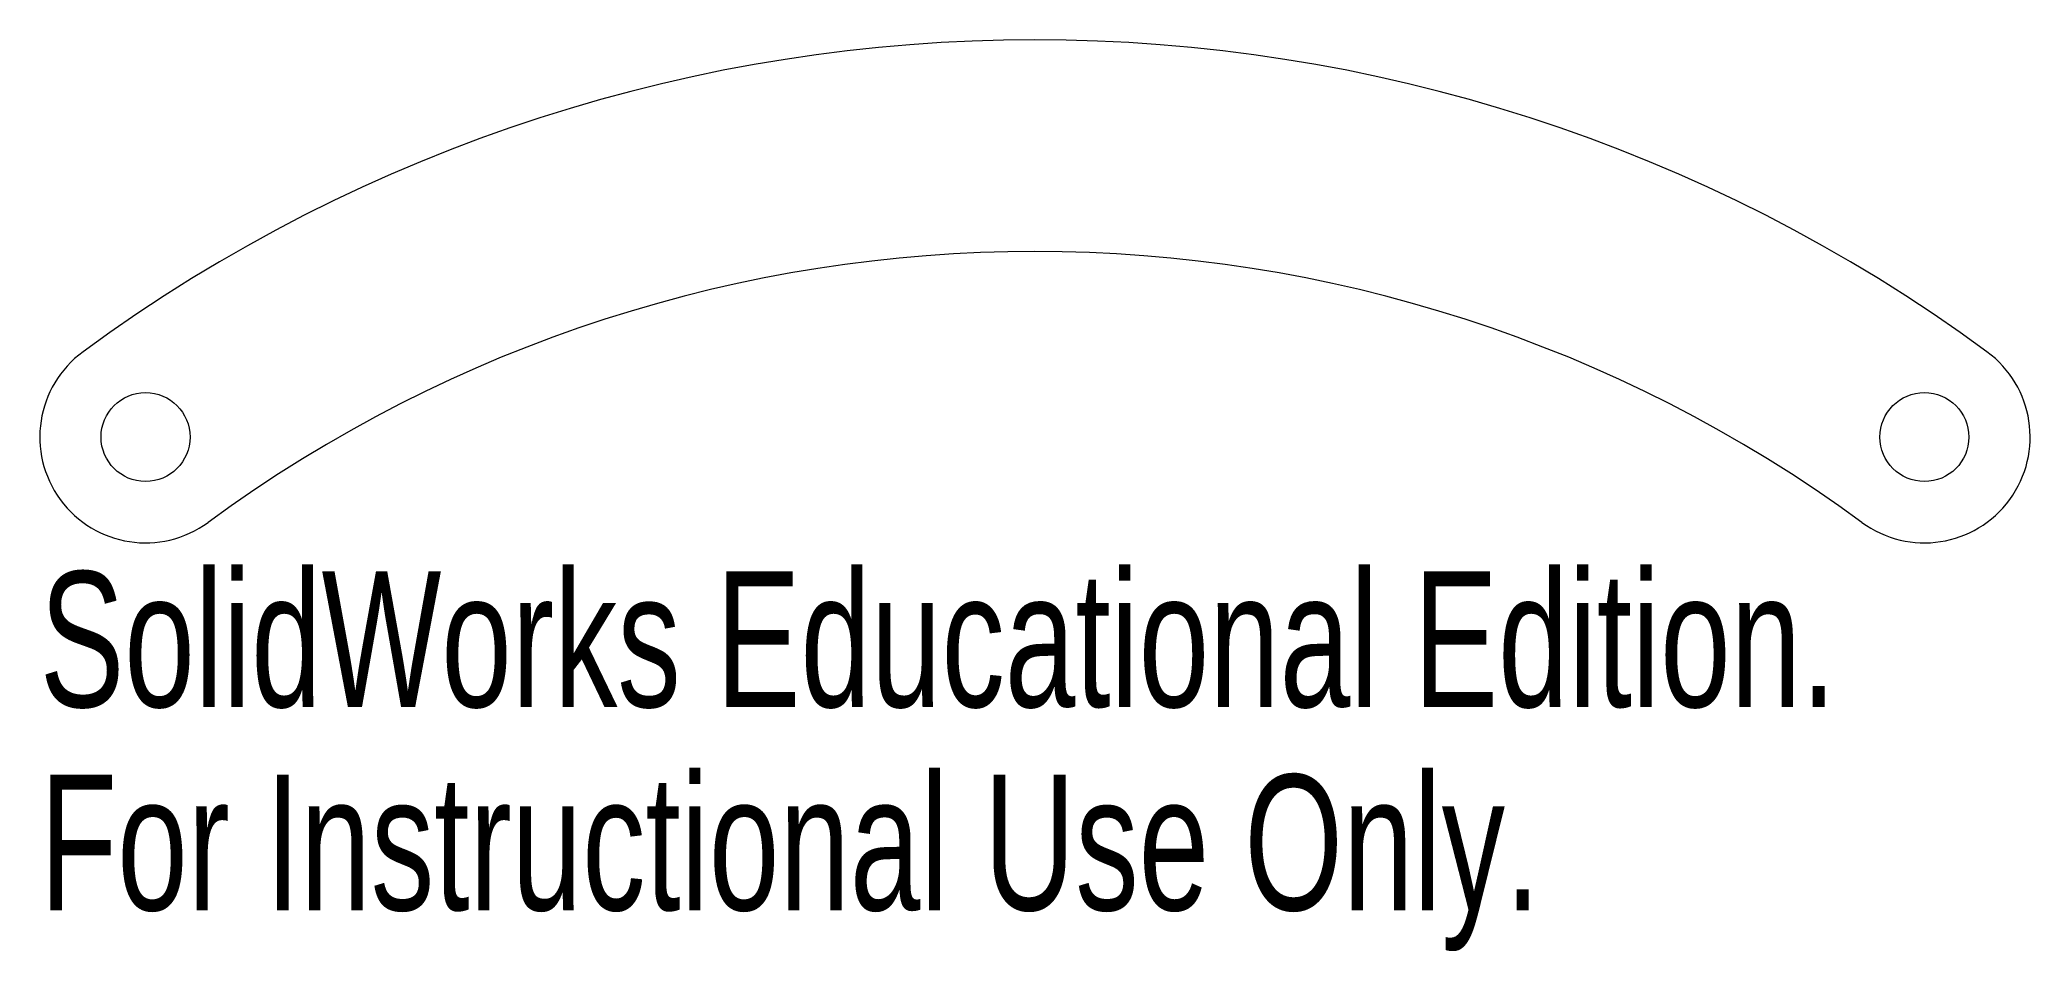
# Model space of a CAD drawing. Header units: inches. Extents: x -1.31 to 1.49, y -0.81 to 0.47.
import ezdxf

# ---------------------------------------------------------------- set-up
doc = ezdxf.new("R2010")
doc.units = ezdxf.units.IN
doc.header["$MEASUREMENT"] = 0
doc.styles.add('SLDTEXTSTYLE0', font='TXT', dxfattribs={"width": 0.7})

msp = doc.modelspace()

# ---------------------------------------------------------------- linework, layer by layer
at = {"color": 7, "linetype": 'Continuous', "lineweight": 15}
for centre in [(-1.1572, -0.0866), (1.3428, -0.0866)]:
    msp.add_circle(centre, 0.0625, dxfattribs=at)
for centre, radius, start, end in [((0.0928, -1.7915), 2.2626, 53.7514, 126.2486), ((0.0928, -1.7915), 1.9654, 53.7514, 126.2486), ((-1.1572, -0.0866), 0.1486, 126.2486, 306.2486), ((1.3428, -0.0866), 0.1486, 233.7514, 53.7514)]:
    msp.add_arc(centre, radius, start, end, dxfattribs=at)

# ---------------------------------------------------------------- texts
at = {"color": 7, "linetype": 'Continuous', "char_height": 0.1903, "attachment_point": 1, "style": 'SLDTEXTSTYLE0'}
for s, insert in [('SolidWorks Educational Edition.', (-1.3058, -0.2754)), ('For Instructional Use Only.', (-1.3058, -0.5608))]:
    msp.add_mtext(s, dxfattribs=dict(at, insert=insert))

doc.saveas('drawing.dxf')
